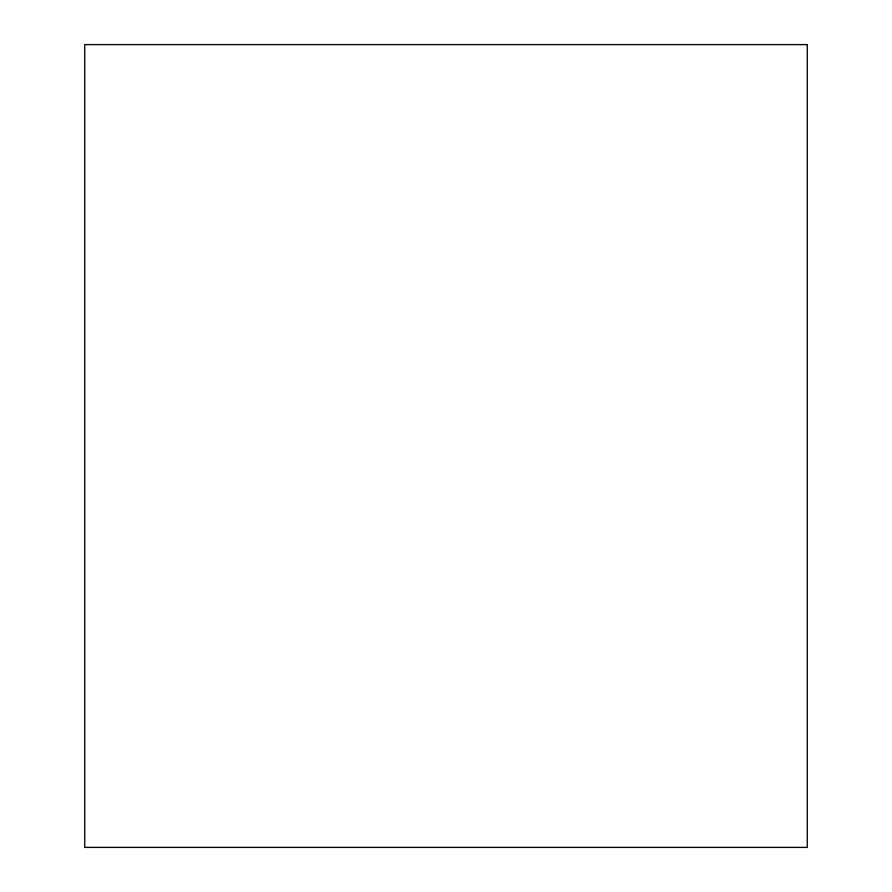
<?xml version="1.0" encoding="UTF-8"?>
<svg xmlns="http://www.w3.org/2000/svg" width="892" height="892" viewBox="0 0 892 892"><rect width="100%" height="100%" fill="white"/><g stroke="black" fill="none" stroke-linecap="round" stroke-linejoin="round"><path stroke-width="1.34" d="M807.26 44.6L84.74 44.6L84.74 847.4L807.26 847.4L807.26 44.6"/></g></svg>
